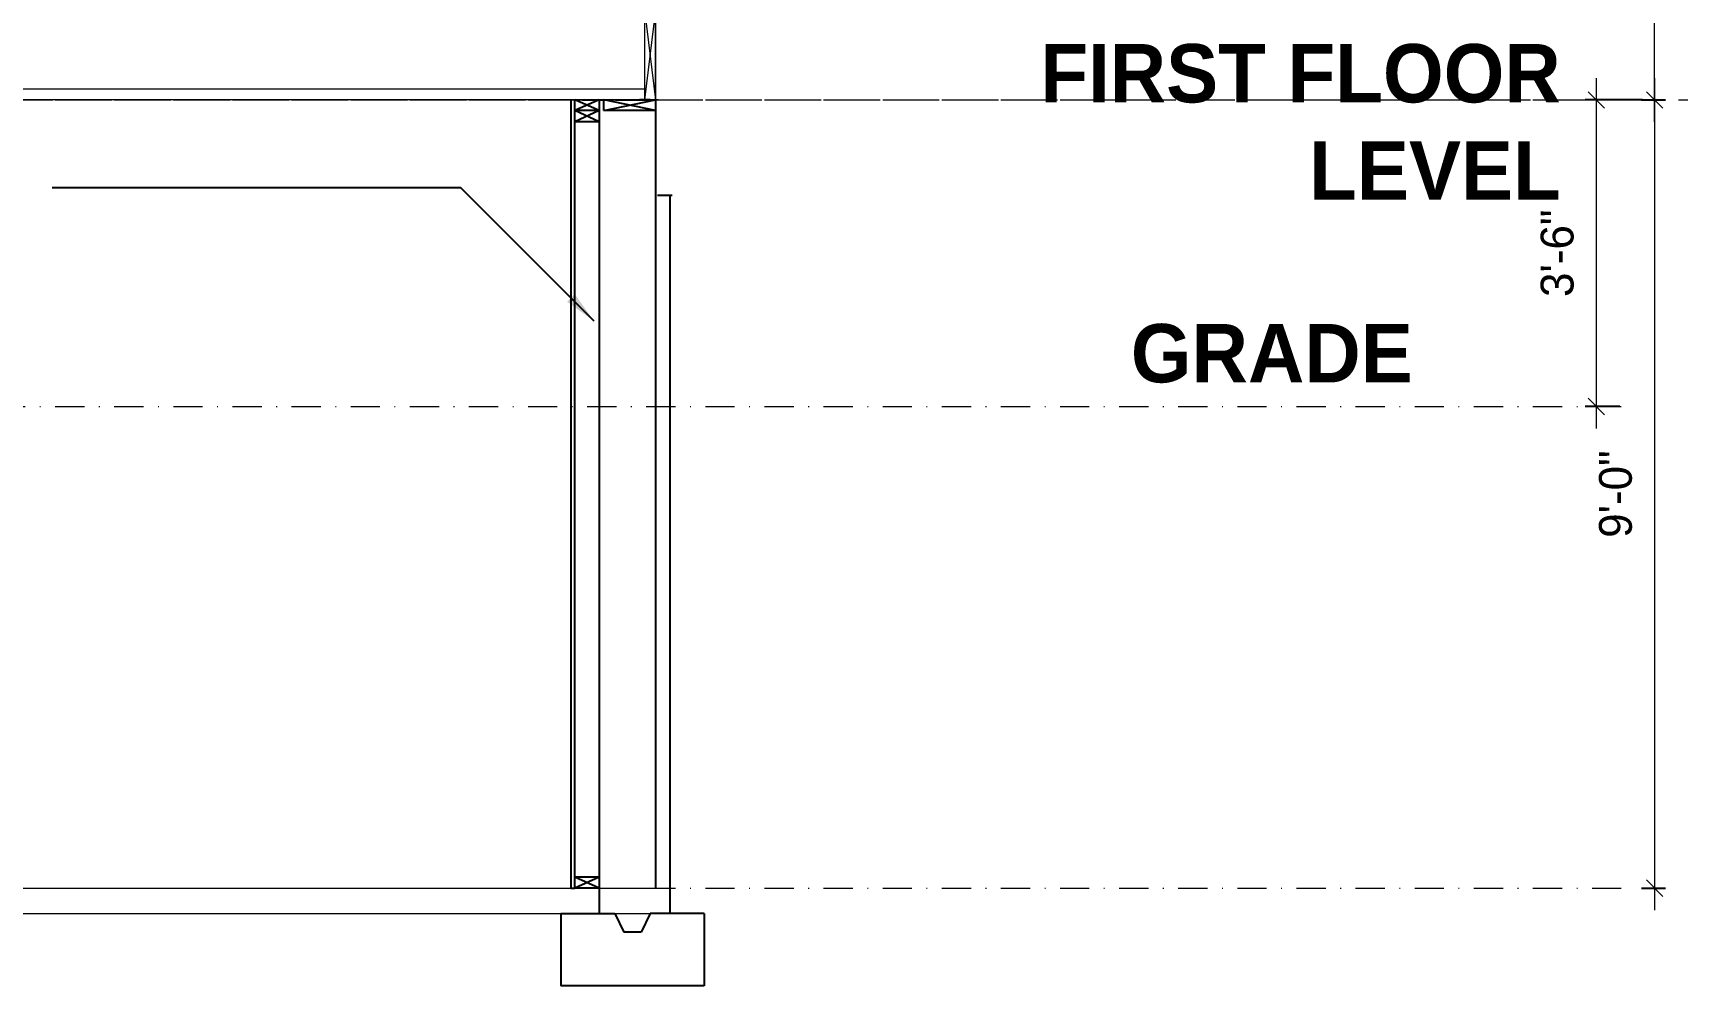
# Model space of a CAD drawing. Extents: x 4834 to 83801, y -13735 to 32221.
# Drawn here: x 13815.1 to 14041.8, y -12629.9 to -12499.4 of the extents above; entities that cross this region are included whole.
import ezdxf

# ---------------------------------------------------------------- set-up
doc = ezdxf.new("R2010")
doc.units = 0
doc.header["$LTSCALE"] = 8
doc.header["$MEASUREMENT"] = 0
doc.linetypes.add('DASHDOT', pattern=[1, 0.5, -0.25, 0, -0.25])
doc.linetypes.add('HIDDEN', pattern=[0.375, 0.25, -0.125])
doc.layers.get('0').update_dxf_attribs({"lineweight": 9})
doc.layers.get('DefPoints').update_dxf_attribs({"color": 17})
doc.layers.add('$1$DETAIL', color=1, linetype='Continuous')
doc.layers.add('s-text', color=6, linetype='Continuous')
doc.layers.add('ELEVATION', color=7, linetype='Continuous', lineweight=25, true_color=0xdda54b)
doc.layers.add('level', color=7, linetype='HIDDEN', lineweight=15, true_color=0x987172)
doc.styles.add('1-4TXT', font='cityb___.ttf', dxfattribs={"height": 5})
doc.styles.add('DIMTEXT', font='archstyl', dxfattribs={"width": 0.75})
doc.styles.get("Standard").update_dxf_attribs({"font": 'stylu.ttf'})
doc.dimstyles.new('Forum 24', dxfattribs={"dimscale": 24, "dimtxt": 0.1875, "dimasz": 0.09375, "dimexe": 0.0625, "dimexo": 0.0625, "dimgap": 0.125, "dimtad": 1, "dimdec": 4, "dimrnd": 1, "dimzin": 7, "dimdsep": 46, "dimlunit": 4, "dimtxsty": 'Standard', "dimblk": 'OBLIQUE', "dimblk1": 'DIMTICK', "dimblk2": 'OBLIQUE', "dimcen": -0.0625, "dimdle": 0.125, "dimclrd": 256, "dimclre": 256, "dimclrt": 256, "dimadec": 0, "dimazin": 0, "dimtfac": 1, "dimtdec": 4, "dimtmove": 1, "dimatfit": 3, "dimfxl": 0.0625, "dimtvp": 1.2, "dimfrac": 2, "dimtolj": 1, "dimtzin": 7, "dimlwd": 13, "dimarcsym": 0})
doc.dimstyles.new('L_48', dxfattribs={"dimscale": 48, "dimtxt": 0.09375, "dimasz": 0.09375, "dimexe": 0.0625, "dimexo": 0.0625, "dimgap": 0.0625, "dimtad": 1, "dimdec": 4, "dimrnd": 0.125, "dimzin": 7, "dimdsep": 46, "dimlunit": 4, "dimtxsty": 'DIMTEXT', "dimblk1": 'DIMTICK', "dimblk2": 'DIMTICK', "dimsah": 1, "dimcen": 0.0625, "dimdle": 0.125, "dimclrd": 256, "dimclre": 256, "dimclrt": 4, "dimadec": 0, "dimazin": 0, "dimtfac": 1, "dimtdec": 4, "dimtmove": 2, "dimatfit": 3, "dimfxl": 1, "dimtvp": 1.2, "dimfrac": 2, "dimtolj": 1, "dimtzin": 7, "dimarcsym": 0})

# ---------------------------------------------------------------- blocks, each defined once
blk = doc.blocks.new('_Oblique')
at = {"color": 0, "linetype": 'ByBlock', "lineweight": -2}
blk.add_line((-0.5, -0.5), (0.5, 0.5), dxfattribs=at)
blk = doc.blocks.new('*D798')
at = {"layer": 'DefPoints', "color": 0, "linetype": 'Continuous', "transparency": 16777216}
for p in [(14033.99, -12400.54), (14037.27, -12400.54), (14033.99, -12508.54)]:
    blk.add_point(p, dxfattribs=at)
at = {"layer": 'ELEVATION', "lineweight": 13, "transparency": 16777216}
blk.add_line((14037.27, -12511.54), (14037.27, -12397.54), dxfattribs=at)
at = {"layer": 'ELEVATION', "linetype": 'Continuous', "lineweight": -2, "transparency": 16777216}
for p, q in [((14035.49, -12400.54), (14038.77, -12400.54)), ((14035.49, -12508.54), (14038.77, -12508.54))]:
    blk.add_line(p, q, dxfattribs=at)
at = {"layer": 'ELEVATION', "linetype": 'Continuous', "lineweight": 13, "transparency": 16777216, "xscale": 2.25, "yscale": 2.25, "zscale": 2.25}
for p, rotation in [((14037.27, -12400.54), 90), ((14037.27, -12508.54), 270)]:
    blk.add_blockref('_Oblique', p, dxfattribs=dict(at, rotation=rotation))
at = {"layer": 'ELEVATION', "linetype": 'Continuous', "lineweight": 0, "transparency": 16777216, "insert": (14031.93, -12454.54), "char_height": 4.5, "attachment_point": 5, "rotation": 90}
blk.add_mtext('\\A1;9\'-0"', dxfattribs=at)
blk = doc.blocks.new('DIMTICK')
for p, q in [((0, 1), (0, -1)), ((-1, 0), (1, 0))]:
    blk.add_line(p, q)
at = {"const_width": 0.141}
blk.add_lwpolyline([(0.707, 0.707), (-0.707, -0.707)], dxfattribs=at)
blk = doc.blocks.new('*D801')
at = {"layer": 'DefPoints', "color": 0, "linetype": 'Continuous', "transparency": 16777216}
for p in [(14037.13, -12508.54), (14029.27, -12550.54), (14033.99, -12550.54)]:
    blk.add_point(p, dxfattribs=at)
at = {"layer": 'ELEVATION', "lineweight": 13, "transparency": 16777216}
blk.add_line((14029.27, -12505.54), (14029.27, -12553.54), dxfattribs=at)
at = {"layer": 'ELEVATION', "linetype": 'Continuous', "lineweight": -2, "transparency": 16777216}
for p, q in [((14035.63, -12508.54), (14027.77, -12508.54)), ((14032.49, -12550.54), (14027.77, -12550.54))]:
    blk.add_line(p, q, dxfattribs=at)
at = {"layer": 'ELEVATION', "linetype": 'Continuous', "lineweight": 13, "transparency": 16777216, "xscale": 2.25, "yscale": 2.25, "zscale": 2.25}
for p, rotation in [((14029.27, -12508.54), 90), ((14029.27, -12550.54), 270)]:
    blk.add_blockref('_Oblique', p, dxfattribs=dict(at, rotation=rotation))
at = {"layer": 'ELEVATION', "linetype": 'Continuous', "lineweight": 0, "transparency": 16777216, "insert": (14023.94, -12529.54), "char_height": 4.5, "attachment_point": 5, "rotation": 90}
blk.add_mtext('\\A1;3\'-6"', dxfattribs=at)
blk = doc.blocks.new('*D811')
at = {"layer": 'DefPoints', "color": 0, "linetype": 'Continuous', "transparency": 16777216}
for p in [(14033.99, -12508.54), (14033.99, -12616.54), (14037.27, -12616.54)]:
    blk.add_point(p, dxfattribs=at)
at = {"layer": 'ELEVATION', "lineweight": 13, "transparency": 16777216}
blk.add_line((14037.27, -12505.54), (14037.27, -12619.54), dxfattribs=at)
at = {"layer": 'ELEVATION', "linetype": 'Continuous', "lineweight": -2, "transparency": 16777216}
for p, q in [((14035.49, -12508.54), (14038.77, -12508.54)), ((14035.49, -12616.54), (14038.77, -12616.54))]:
    blk.add_line(p, q, dxfattribs=at)
at = {"layer": 'ELEVATION', "linetype": 'Continuous', "lineweight": 13, "transparency": 16777216, "xscale": 2.25, "yscale": 2.25, "zscale": 2.25}
for p, rotation in [((14037.27, -12508.54), 90), ((14037.27, -12616.54), 270)]:
    blk.add_blockref('_Oblique', p, dxfattribs=dict(at, rotation=rotation))
at = {"layer": 'ELEVATION', "linetype": 'Continuous', "lineweight": 0, "transparency": 16777216, "insert": (14031.93, -12562.54), "char_height": 4.5, "attachment_point": 5, "rotation": 90}
blk.add_mtext('\\A1;9\'-0"', dxfattribs=at)

msp = doc.modelspace()

# ---------------------------------------------------------------- linework, layer by layer
at = {"layer": '$1$DETAIL', "lineweight": 0}
for p, q in [((13898.88529, -12496.53771), (13900.34282, -12508.53771)), ((13898.88529, -12508.53771), (13900.34282, -12496.53771))]:
    msp.add_line(p, q, dxfattribs=at)
msp.add_lwpolyline([(13900.34282, -12508.53771), (13898.88529, -12508.53771), (13898.88529, -12496.53771), (13900.34282, -12496.53771)], close=True, dxfattribs=at)
at = {"layer": 'ELEVATION', "color": 6, "linetype": 'Continuous', "lineweight": 0}
for p, q in [((13900.34282, -12508.53771), (13900.34282, -12400.53771)), ((13198.59538, -12616.53771), (13902.63887, -12616.53764)), ((13205.50296, -12620.00161), (13906.4942, -12620.01551))]:
    msp.add_line(p, q, dxfattribs=at)
at = {"layer": 'ELEVATION', "color": 6, "linetype": 'Continuous'}
msp.add_line((13902.64075, -12521.62069), (13900.64075, -12521.62069), dxfattribs=at)
at = {"layer": 'ELEVATION', "color": 6, "linetype": 'Continuous', "lineweight": 0}
for points in [[(13898.86453, -12507.08018), (13192.59538, -12507.08018)], [(13900.75208, -12508.53771), (13192.59538, -12508.53771)]]:
    msp.add_lwpolyline(points, dxfattribs=at)
at = {"layer": 'ELEVATION', "color": 6, "linetype": 'Continuous'}
for points in [[(13888.77829, -12508.53771), (13888.77829, -12616.53771)], [(13889.28843, -12616.53771), (13889.28843, -12508.53771)], [(13892.64075, -12509.99524), (13889.28843, -12508.53771)], [(13892.64075, -12508.53771), (13889.28843, -12509.99524)], [(13892.64075, -12509.99524), (13889.28843, -12509.99524)], [(13892.64075, -12509.99524), (13889.28843, -12511.52565)], [(13892.64075, -12511.52565), (13889.28843, -12509.99524)], [(13890.35873, -12508.53771), (13890.86887, -12508.53771)], [(13890.86887, -12508.53771), (13894.22119, -12508.53771)], [(13892.64075, -12508.53771), (13892.64075, -12620.01524)], [(13893.29664, -12509.99524), (13893.29664, -12508.53771)], [(13900.34282, -12509.99524), (13893.29664, -12508.53771)], [(13893.29664, -12509.99524), (13900.34282, -12508.53771)], [(13900.34282, -12509.99524), (13893.29664, -12509.99524)], [(13899.49114, -12509.99524), (13893.29664, -12509.99524)], [(13894.87708, -12508.53771), (13900.34282, -12508.53771)], [(13899.61405, -12508.53771), (13898.15652, -12508.53771)], [(13900.34282, -12508.53771), (13900.34282, -12509.99524)], [(13900.34282, -12508.99387), (13900.34282, -12616.53771)], [(13892.64075, -12511.52565), (13889.28843, -12511.52565)], [(13902.34282, -12521.62069), (13902.34087, -12620.01544)], [(13888.77829, -12616.53771), (13889.28843, -12616.53771)], [(13892.64075, -12615.00731), (13889.28843, -12615.00731)], [(13892.64075, -12615.00731), (13889.28843, -12616.53771)], [(13892.64075, -12616.53771), (13889.28843, -12615.00731)], [(13892.64075, -12616.53771), (13889.28843, -12616.53771)], [(13887.40692, -12620.01538), (13887.40692, -12629.92659)], [(13887.40692, -12620.01538), (13894.76745, -12620.01538)], [(13894.76745, -12620.01538), (13896.00635, -12622.56606)], [(13899.65018, -12620.01538), (13898.41128, -12622.56606)], [(13907.01071, -12620.01538), (13899.65018, -12620.01538)], [(13907.01071, -12620.01538), (13907.01071, -12629.92659)], [(13898.41128, -12622.56606), (13896.00635, -12622.56606)], [(13907.01071, -12629.92659), (13887.40692, -12629.92659)]]:
    msp.add_lwpolyline(points, dxfattribs=at)
at = {"layer": 'level', "linetype": 'DASHDOT', "lineweight": 0}
for p, q in [((13105.30164, -12508.53771), (14033.99315, -12508.53771)), ((13627.45352, -12508.53771), (14041.83166, -12508.53771)), ((13105.30164, -12550.53771), (14033.99315, -12550.53771)), ((13105.30164, -12616.53771), (14033.99315, -12616.53771))]:
    msp.add_line(p, q, dxfattribs=at)

# ---------------------------------------------------------------- texts
at = {"layer": 'ELEVATION', "color": 6, "linetype": 'Continuous', "lineweight": 0, "char_height": 8, "width": 84.2320716, "style": '1-4TXT'}
for s, insert, attachment_point in [('FIRST FLOOR LEVEL', (14024.40906, -12500.87847), 3), ('GRADE', (13965.50064, -12539.23722), 1)]:
    msp.add_mtext(s, dxfattribs=dict(at, insert=insert, attachment_point=attachment_point))

# ---------------------------------------------------------------- dimensions: what is measured, and where the dimension line sits
at = {"layer": 'ELEVATION', "color": 6, "linetype": 'Continuous', "lineweight": 0}
for base, p1, p2, picture, middle in [((14037.26707, -12400.53771), (14033.99315, -12508.53771), (14033.99315, -12400.53771), '*D798', (14031.92648, -12454.53771)), ((14029.27467, -12550.53771), (14037.13011, -12508.53771), (14033.99315, -12550.53771), '*D801', (14023.94067, -12529.53771)), ((14037.26707, -12616.53771), (14033.99315, -12508.53771), (14033.99315, -12616.53771), '*D811', (14031.92648, -12562.53771))]:
    dim = msp.add_linear_dim(base=base, p1=p1, p2=p2, angle=90, dimstyle='Forum 24', dxfattribs=at)
    dim.commit()
    dim.dimension.update_dxf_attribs({"geometry": picture, "text_midpoint": middle})

# ---------------------------------------------------------------- leaders
at = {"layer": 's-text', "color": 4}
msp.add_leader([(13891.9434, -12538.83795), (13873.68966, -12520.59221), (13817.69746, -12520.59221)], dimstyle='L_48', override={"dimgap": 0.0625, "dimtad": 0}, dxfattribs=at)

doc.saveas('drawing.dxf')
